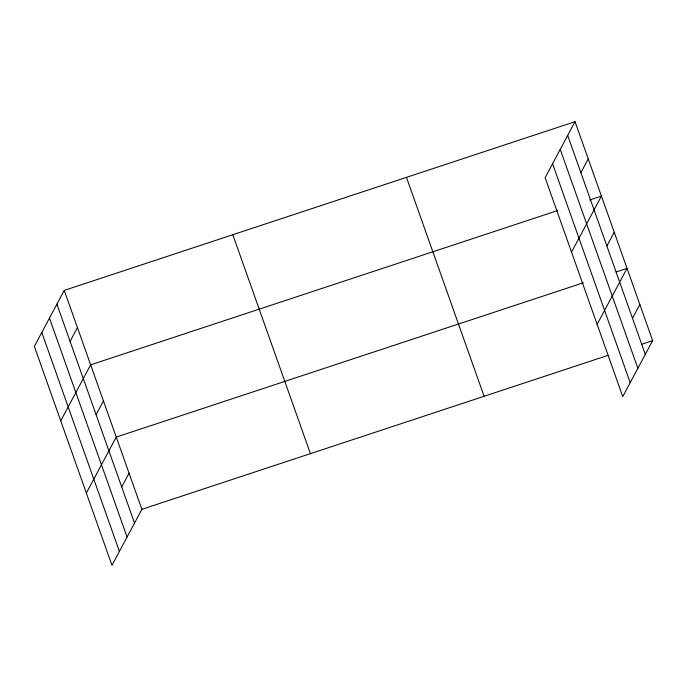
<?xml version="1.0" encoding="UTF-8"?>
<svg xmlns="http://www.w3.org/2000/svg" width="687" height="687" viewBox="0 0 687 687"><rect width="100%" height="100%" fill="white"/><g stroke="black" fill="none" stroke-linecap="round" stroke-linejoin="round"><path stroke-width="1.03" d="M575.036 121.676L545.135 177.675L622.748 396.605L652.65 340.606L575.036 121.676L64.252 290.395L34.35 346.394L111.964 565.324L141.865 509.325L608.029 355.351M70.091 341.379L77.442 327.613M60.739 420.83L90.641 364.831L557.801 210.523M96.094 414.725L103.445 400.95M86.356 493.077L116.249 437.078L583.409 282.769M121.711 486.971L129.062 473.197M580.876 172.669L588.227 158.895M571.524 252.112L601.426 196.113L589.523 200.046M606.879 246.006L614.23 232.24M597.14 324.358L627.033 268.359L616.127 271.966M632.495 318.253L639.846 304.487M641.744 344.213L652.65 340.606M567.685 135.451L645.299 354.38M560.24 149.38L637.854 368.309M552.58 163.738L630.194 382.668M406.472 177.358L484.095 396.287M232.807 234.722L310.421 453.652M64.252 290.395L141.865 509.325M56.901 304.161L134.515 523.09M49.455 318.098L127.069 537.028M41.787 332.456L119.409 551.386"/></g></svg>
